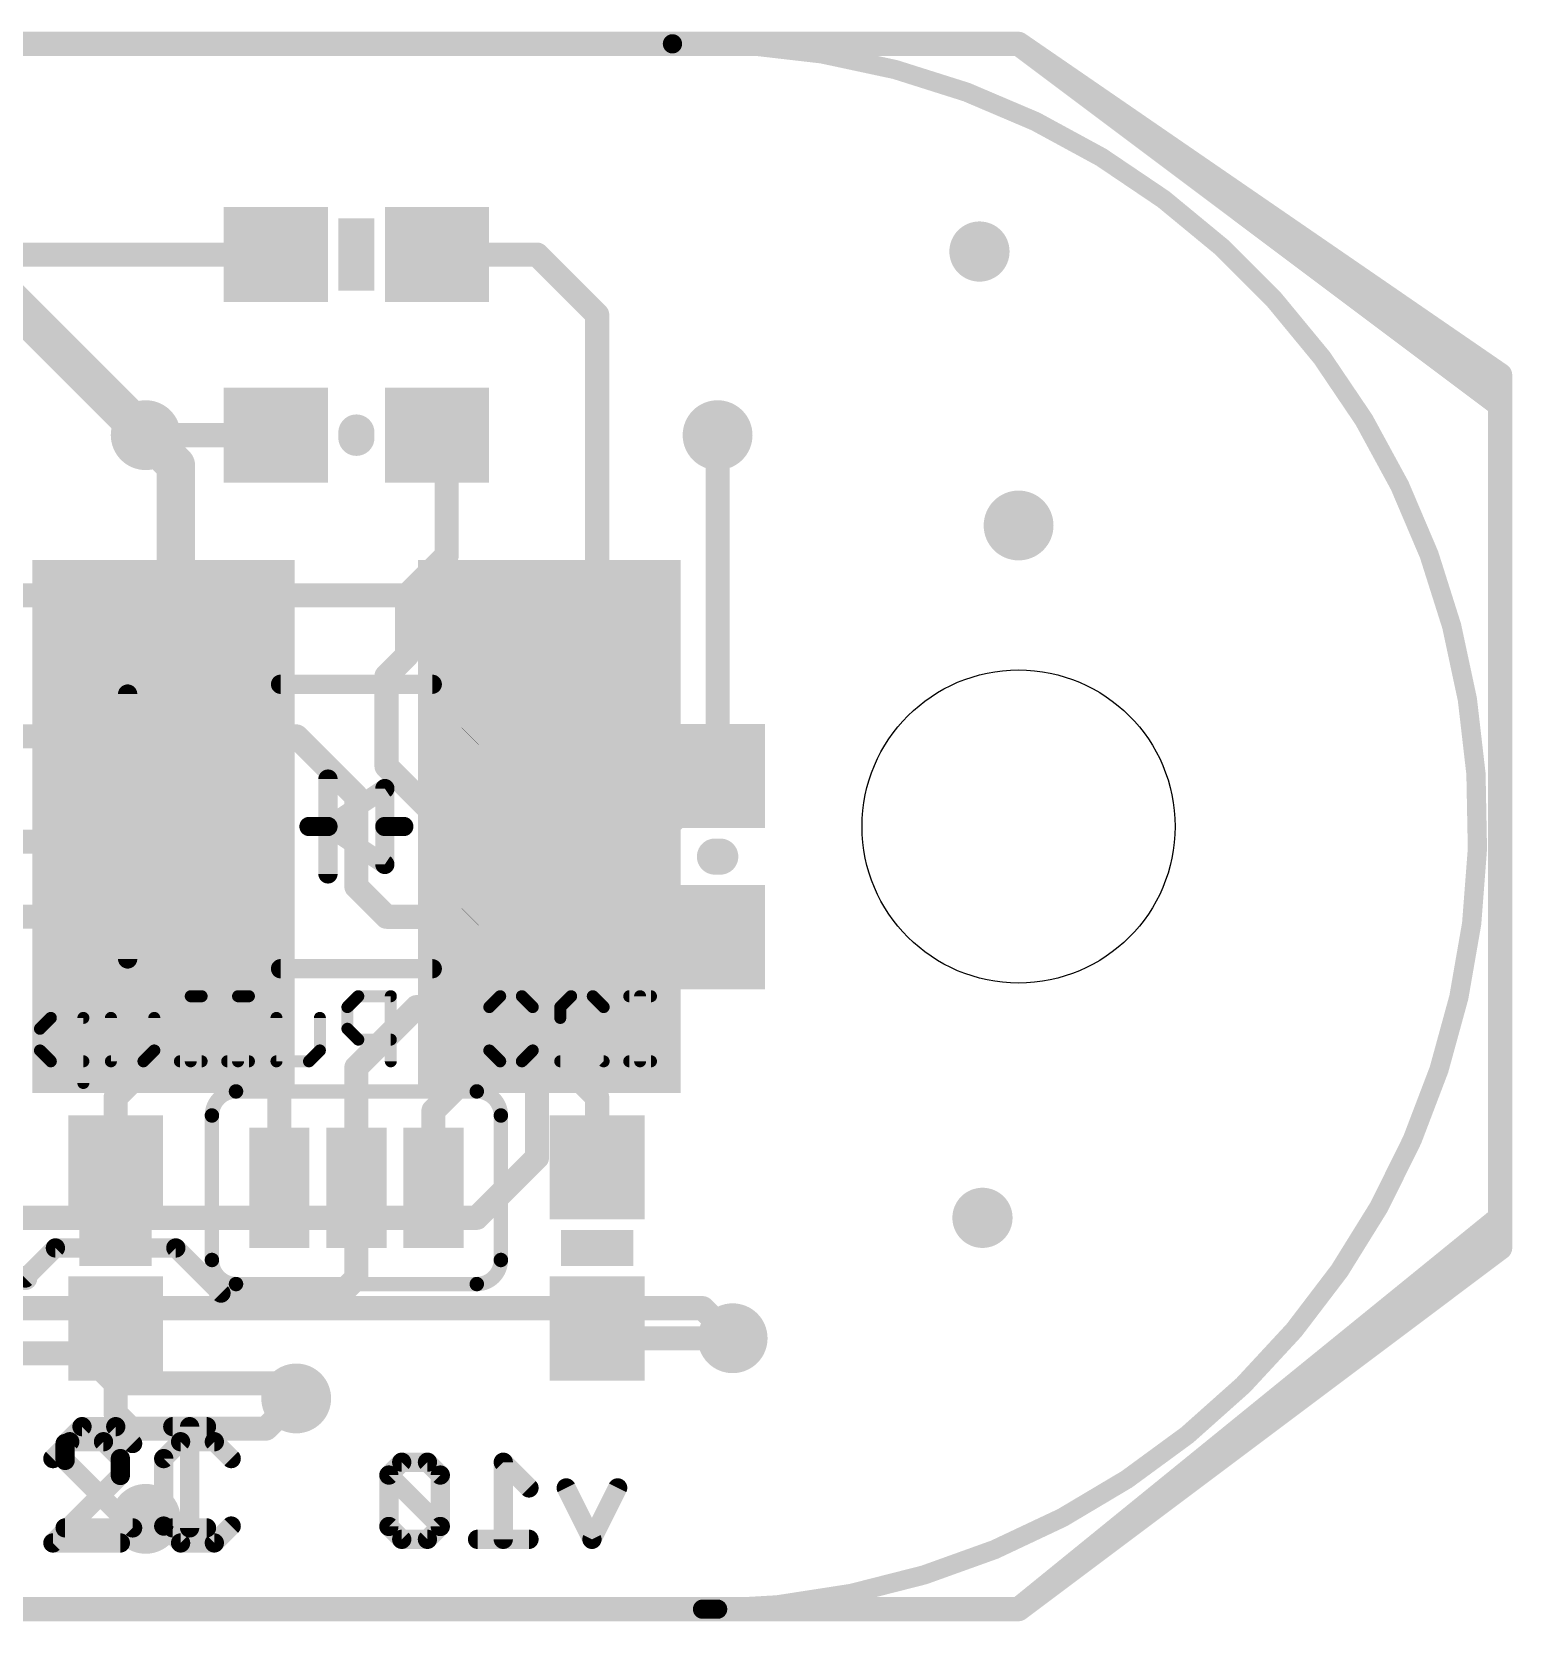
# Model space of a CAD drawing. Extents: x -0.5 to 61.7, y -0.1 to 16.6.
# Drawn here: x 46.11 to 61.72, y -0.13 to 16.64 of the extents above; entities that cross this region are included whole.
import ezdxf

# ---------------------------------------------------------------- set-up
doc = ezdxf.new("R2010")
doc.units = 0
for name, color, linetype in [('1', 12, 'CONTINUOUS'), ('16', 132, 'CONTINUOUS'), ('18', 110, 'CONTINUOUS'), ('20', 53, 'CONTINUOUS'), ('21', 41, 'CONTINUOUS'), ('22', 40, 'CONTINUOUS')]:
    doc.layers.add(name, color=color, linetype=linetype)

# ---------------------------------------------------------------- blocks, each defined once
blk = doc.blocks.new('RECT')
blk.add_solid([(-0.5, -0.5), (0.5, -0.5), (-0.5, 0.5), (0.5, 0.5)])
blk = doc.blocks.new('PIE')
at = {"const_width": 0.5}
blk.add_lwpolyline([(0, -0.25, 1), (0, 0.25, 1), (0, -0.25)], format="xyb", dxfattribs=at)
blk = doc.blocks.new('ROUNDV')
at = {"const_width": 0.5}
blk.add_lwpolyline([(0, -0.25, 1), (0, 0.25, 1), (0, -0.25)], format="xyb", dxfattribs=at)

msp = doc.modelspace()

# ---------------------------------------------------------------- linework, layer by layer
at = {"layer": '1'}
for points, const_width in [([(56.515, 16.51), (4.445, 16.51)], 0.254), ([(61.595, 12.7), (56.515, 16.51)], 0.254), ([(45.4025, 14.2875), (47.3075, 12.3825)], 0.4064), ([(61.595, 3.81), (61.595, 12.7)], 0.254), ([(47.625, 12.065), (47.3075, 12.3825)], 0.4064), ([(47.625, 8.255), (47.625, 12.065)], 0.4064), ([(47.625, 8.255), (47.495, 8.255)], 0.254), ([(51.435, 8.255), (51.435, 4.7625)], 0.254), ([(51.435, 8.255), (51.565, 8.255)], 0.254), ([(51.435, 4.7625), (50.8, 4.1275)], 0.254), ([(50.8, 4.1275), (45.4025, 4.1275)], 0.254), ([(56.515, 0), (61.595, 3.81)], 0.254), ([(36.5125, 3.175), (53.1813, 3.175)], 0.254), ([(53.1813, 3.175), (53.4988, 2.8575)], 0.254), ([(46.6725, 2.6987), (38.8938, 2.6987)], 0.254), ([(46.99, 2.3813), (46.6725, 2.6987)], 0.254), ([(46.99, 2.3813), (48.7363, 2.3813)], 0.254), ([(48.7363, 2.3813), (48.895, 2.2225)], 0.254), ([(4.445, 0), (56.515, 0)], 0.254)]:
    msp.add_lwpolyline(points, dxfattribs=dict(at, const_width=const_width))
for points, const_width in [([(56.5531, 16.5608, 1), (56.4769, 16.4592)], 0.127), ([(56.515, 16.4465, 1), (56.515, 16.5735)], 0.127), ([(61.6585, 12.7, 1), (61.5315, 12.7)], 0.127), ([(61.5569, 12.6492, 1), (61.6331, 12.7508)], 0.127), ([(47.3793, 12.4543, 1), (47.2357, 12.3107)], 0.2032), ([(47.2357, 12.3107, 1), (47.3793, 12.4543)], 0.2032), ([(47.7266, 12.065, 1), (47.5234, 12.065)], 0.2032), ([(47.5532, 11.9932, 1), (47.6968, 12.1368)], 0.2032), ([(47.495, 8.3185, 1), (47.495, 8.1915)], 0.127), ([(47.625, 8.1915, 1), (47.625, 8.3185)], 0.127), ([(51.4985, 8.255, 1), (51.3715, 8.255)], 0.127), ([(51.435, 8.3185, 1), (51.435, 8.1915)], 0.127), ([(51.565, 8.1915, 1), (51.565, 8.3185)], 0.127), ([(47.5234, 8.255, 1), (47.7266, 8.255)], 0.2032), ([(51.4799, 4.7176, 1), (51.3901, 4.8074)], 0.127), ([(51.3715, 4.7625, 1), (51.4985, 4.7625)], 0.127), ([(50.7551, 4.1724, 1), (50.8449, 4.0826)], 0.127), ([(50.8, 4.064, 1), (50.8, 4.191)], 0.127), ([(61.5315, 3.81, 1), (61.6585, 3.81)], 0.127), ([(61.6331, 3.7592, 1), (61.5569, 3.8608)], 0.127), ([(53.2262, 3.2199, 1), (53.1363, 3.1301)], 0.127), ([(53.1813, 3.1115, 1), (53.1813, 3.2385)], 0.127), ([(53.4538, 2.8126, 1), (53.5437, 2.9024)], 0.127), ([(46.7174, 2.7437, 1), (46.6276, 2.6538)], 0.127), ([(46.6725, 2.6353, 1), (46.6725, 2.7622)], 0.127), ([(46.99, 2.4447, 1), (46.99, 2.3178)], 0.127), ([(46.9451, 2.3363, 1), (47.0349, 2.4262)], 0.127), ([(48.7812, 2.4262, 1), (48.6913, 2.3363)], 0.127), ([(48.7363, 2.3178, 1), (48.7363, 2.4447)], 0.127), ([(48.8501, 2.1776, 1), (48.9399, 2.2674)], 0.127), ([(56.4769, 0.0508, 1), (56.5531, -0.0508)], 0.127), ([(56.515, -0.0635, 1), (56.515, 0.0635)], 0.127)]:
    msp.add_lwpolyline(points, format="xyb", dxfattribs=dict(at, const_width=const_width))
at = {"layer": '16'}
for points, const_width in [([(4.445, 16.51), (56.515, 16.51)], 0.254), ([(56.515, 16.51), (61.595, 13.0175)], 0.254), ([(48.68, 14.2875), (45.7835, 14.2875)], 0.254), ([(50.38, 14.2875), (51.435, 14.2875)], 0.254), ([(52.07, 13.6525), (51.435, 14.2875)], 0.254), ([(52.07, 9.525), (52.07, 13.6525)], 0.254), ([(61.595, 13.0175), (61.595, 4.1275)], 0.254), ([(47.3075, 12.3825), (48.68, 12.3825)], 0.254), ([(50.4825, 12.28), (50.38, 12.3825)], 0.254), ([(50.4825, 12.28), (50.4825, 11.1125)], 0.254), ([(53.34, 8.7875), (53.34, 12.3825)], 0.254), ([(50.0625, 10.6925), (50.4825, 11.1125)], 0.254), ([(45.4025, 10.6925), (50.0625, 10.6925)], 0.254), ([(50.0625, 10.6925), (50.0625, 10.0575)], 0.254), ([(50.0625, 10.0575), (49.8475, 9.8425)], 0.254), ([(49.8475, 9.8425), (49.8475, 8.89)], 0.254), ([(51.7525, 9.2075), (52.07, 9.525)], 0.254), ([(48.33, 9.205), (45.615, 9.205)], 0.254), ([(48.33, 9.205), (48.8975, 9.205)], 0.254), ([(48.8975, 9.205), (49.53, 8.5725)], 0.254), ([(50.7325, 9.2075), (50.73, 9.205)], 0.254), ([(51.7525, 9.2075), (50.7325, 9.2075)], 0.254), ([(50.4825, 8.255), (49.8475, 8.89)], 0.254), ([(52.8075, 8.255), (53.34, 8.7875)], 0.254), ([(49.53, 8.5725), (49.53, 7.62)], 0.254), ([(46.6725, 8.255), (46.5138, 8.0962)], 0.254), ([(48.33, 8.255), (46.6725, 8.255)], 0.254), ([(50.73, 8.255), (50.4825, 8.255)], 0.254), ([(50.73, 8.255), (52.07, 8.255)], 0.254), ([(52.07, 8.255), (52.8075, 8.255)], 0.254), ([(52.07, 6.6675), (52.07, 8.255)], 0.254), ([(46.5138, 8.0962), (43.2363, 8.0962)], 0.254), ([(49.53, 7.62), (49.8475, 7.3025)], 0.254), ([(48.33, 7.305), (45.5075, 7.305)], 0.254), ([(49.8475, 7.3025), (50.7275, 7.3025)], 0.254), ([(50.7275, 7.3025), (50.73, 7.305)], 0.254), ([(51.7525, 6.35), (52.07, 6.6675)], 0.254), ([(49.53, 5.715), (50.165, 6.35)], 0.254), ([(50.165, 6.35), (51.7525, 6.35)], 0.254), ([(47.3075, 5.715), (46.99, 5.3975)], 0.254), ([(48.5775, 5.715), (47.3075, 5.715)], 0.254), ([(48.7172, 5.5753), (48.5775, 5.715)], 0.254), ([(48.7172, 4.445), (48.7172, 5.5753)], 0.254), ([(49.53, 4.445), (49.53, 5.715)], 0.254), ([(50.3428, 5.2578), (50.8, 5.715)], 0.254), ([(50.8, 5.715), (51.7525, 5.715)], 0.254), ([(51.7525, 5.715), (52.07, 5.3975)], 0.254), ([(46.99, 5.3975), (46.99, 4.66)], 0.254), ([(50.3428, 4.445), (50.3428, 5.2578)], 0.254), ([(52.07, 5.3975), (52.07, 4.66)], 0.254), ([(49.53, 3.4925), (49.53, 4.445)], 0.254), ([(61.595, 4.1275), (56.515, 0)], 0.254), ([(46.0375, 3.4925), (46.355, 3.81)], 0.2032), ([(46.355, 3.81), (47.625, 3.81)], 0.2032), ([(47.625, 3.81), (48.1013, 3.3338)], 0.2032), ([(42.0688, 3.4925), (46.0375, 3.4925)], 0.254), ([(49.3713, 3.3338), (49.53, 3.4925)], 0.254), ([(48.1013, 3.3338), (49.3713, 3.3338)], 0.254), ([(46.99, 2.96), (46.99, 2.0638)], 0.254), ([(52.1725, 2.8575), (52.07, 2.96)], 0.254), ([(53.4988, 2.8575), (52.1725, 2.8575)], 0.254), ([(48.5775, 1.905), (48.895, 2.2225)], 0.254), ([(46.99, 2.0638), (47.1487, 1.905)], 0.254), ([(47.1487, 1.905), (48.5775, 1.905)], 0.254), ([(50.0081, 1.5501), (49.8725, 1.4145)], 0.2032), ([(49.8725, 1.4145), (49.8725, 0.8722)], 0.2032), ([(50.4149, 0.8722), (49.8725, 1.4145)], 0.2032), ([(50.2793, 1.5501), (50.0081, 1.5501)], 0.2032), ([(50.4149, 1.4145), (50.2793, 1.5501)], 0.2032), ([(50.4149, 0.8722), (50.4149, 1.4145)], 0.2032), ([(51.3504, 1.2789), (51.0792, 1.5501)], 0.2032), ([(51.0792, 1.5501), (51.0792, 0.7366)], 0.2032), ([(52.0147, 0.7366), (51.7436, 1.2789)], 0.2032), ([(52.2859, 1.2789), (52.0147, 0.7366)], 0.2032), ([(49.8725, 0.8722), (50.0081, 0.7366)], 0.2032), ([(50.0081, 0.7366), (50.2793, 0.7366)], 0.2032), ([(50.2793, 0.7366), (50.4149, 0.8722)], 0.2032), ([(51.3504, 0.7366), (50.8081, 0.7366)], 0.2032), ([(56.515, 0), (4.445, 0)], 0.254)]:
    msp.add_lwpolyline(points, dxfattribs=dict(at, const_width=const_width))
for points, const_width in [([(56.551, 16.5623, 1), (56.479, 16.4577)], 0.127), ([(56.515, 16.4465, 1), (56.515, 16.5735)], 0.127), ([(48.68, 14.224, 1), (48.68, 14.351)], 0.127), ([(50.38, 14.351, 1), (50.38, 14.224)], 0.127), ([(51.4799, 14.3324, 1), (51.3901, 14.2426)], 0.127), ([(51.435, 14.224, 1), (51.435, 14.351)], 0.127), ([(52.1335, 13.6525, 1), (52.0065, 13.6525)], 0.127), ([(52.0251, 13.6076, 1), (52.1149, 13.6974)], 0.127), ([(61.6585, 13.0175, 1), (61.5315, 13.0175)], 0.127), ([(61.559, 12.9652, 1), (61.631, 13.0698)], 0.127), ([(47.3075, 12.446, 1), (47.3075, 12.319)], 0.127), ([(48.68, 12.319, 1), (48.68, 12.446)], 0.127), ([(50.4249, 12.4274, 1), (50.3351, 12.3376)], 0.127), ([(50.546, 12.28, 1), (50.419, 12.28)], 0.127), ([(53.4035, 12.3825, 1), (53.2765, 12.3825)], 0.127), ([(50.4376, 12.2351, 1), (50.5274, 12.3249)], 0.127), ([(50.5274, 11.0676, 1), (50.4376, 11.1574)], 0.127), ([(50.419, 11.1125, 1), (50.546, 11.1125)], 0.127), ([(50.126, 10.6925, 1), (49.999, 10.6925)], 0.127), ([(50.0176, 10.7374, 1), (50.1074, 10.6476)], 0.127), ([(50.0625, 10.629, 1), (50.0625, 10.756)], 0.127), ([(49.999, 10.0575, 1), (50.126, 10.0575)], 0.127), ([(50.1074, 10.0126, 1), (50.0176, 10.1024)], 0.127), ([(49.911, 9.8425, 1), (49.784, 9.8425)], 0.127), ([(49.8026, 9.8874, 1), (49.8924, 9.7976)], 0.127), ([(52.0065, 9.525, 1), (52.1335, 9.525)], 0.127), ([(52.1149, 9.4801, 1), (52.0251, 9.5699)], 0.127), ([(48.33, 9.2685, 1), (48.33, 9.1415)], 0.127), ([(48.33, 9.1415, 1), (48.33, 9.2685)], 0.127), ([(48.9424, 9.2499, 1), (48.8526, 9.1601)], 0.127), ([(48.8975, 9.1415, 1), (48.8975, 9.2685)], 0.127), ([(50.6851, 9.2499, 1), (50.7749, 9.1601)], 0.127), ([(50.7325, 9.271, 1), (50.7325, 9.144)], 0.127), ([(50.7774, 9.1626, 1), (50.6876, 9.2524)], 0.127), ([(51.7076, 9.2524, 1), (51.7974, 9.1626)], 0.127), ([(51.7525, 9.144, 1), (51.7525, 9.271)], 0.127), ([(49.8924, 8.9349, 1), (49.8026, 8.8451)], 0.127), ([(49.784, 8.89, 1), (49.911, 8.89)], 0.127), ([(53.3849, 8.7426, 1), (53.2951, 8.8324)], 0.127), ([(53.2765, 8.7875, 1), (53.4035, 8.7875)], 0.127), ([(49.5935, 8.5725, 1), (49.4665, 8.5725)], 0.127), ([(49.4851, 8.5276, 1), (49.5749, 8.6174)], 0.127), ([(46.6725, 8.3185, 1), (46.6725, 8.1915)], 0.127), ([(48.33, 8.1915, 1), (48.33, 8.3185)], 0.127), ([(50.4825, 8.3185, 1), (50.4825, 8.1915)], 0.127), ([(50.73, 8.3185, 1), (50.73, 8.1915)], 0.127), ([(50.73, 8.1915, 1), (50.73, 8.3185)], 0.127), ([(52.07, 8.3185, 1), (52.07, 8.1915)], 0.127), ([(52.07, 8.1915, 1), (52.07, 8.3185)], 0.127), ([(52.8075, 8.1915, 1), (52.8075, 8.3185)], 0.127), ([(46.5138, 8.0328, 1), (46.5138, 8.1597)], 0.127), ([(46.7174, 8.2101, 1), (46.6276, 8.2999)], 0.127), ([(50.4376, 8.2101, 1), (50.5274, 8.2999)], 0.127), ([(52.1335, 8.255, 1), (52.0065, 8.255)], 0.127), ([(52.7626, 8.2999, 1), (52.8524, 8.2101)], 0.127), ([(46.4688, 8.1412, 1), (46.5587, 8.0513)], 0.127), ([(49.5749, 7.6649, 1), (49.4851, 7.5751)], 0.127), ([(49.4665, 7.62, 1), (49.5935, 7.62)], 0.127), ([(48.33, 7.2415, 1), (48.33, 7.3685)], 0.127), ([(49.8475, 7.366, 1), (49.8475, 7.239)], 0.127), ([(49.8026, 7.2576, 1), (49.8924, 7.3474)], 0.127), ([(50.6826, 7.3474, 1), (50.7724, 7.2576)], 0.127), ([(50.7749, 7.2601, 1), (50.6851, 7.3499)], 0.127), ([(50.7275, 7.239, 1), (50.7275, 7.366)], 0.127), ([(52.0065, 6.6675, 1), (52.1335, 6.6675)], 0.127), ([(52.1149, 6.6226, 1), (52.0251, 6.7124)], 0.127), ([(50.165, 6.4135, 1), (50.165, 6.2865)], 0.127), ([(50.2099, 6.3051, 1), (50.1201, 6.3949)], 0.127), ([(51.7076, 6.3949, 1), (51.7974, 6.3051)], 0.127), ([(51.7525, 6.2865, 1), (51.7525, 6.4135)], 0.127), ([(47.3075, 5.7785, 1), (47.3075, 5.6515)], 0.127), ([(47.3524, 5.6701, 1), (47.2626, 5.7599)], 0.127), ([(48.6224, 5.7599, 1), (48.5326, 5.6701)], 0.127), ([(48.5775, 5.6515, 1), (48.5775, 5.7785)], 0.127), ([(48.7807, 5.5753, 1), (48.6537, 5.5753)], 0.127), ([(49.5935, 5.715, 1), (49.4665, 5.715)], 0.127), ([(49.4851, 5.7599, 1), (49.5749, 5.6701)], 0.127), ([(50.8, 5.7785, 1), (50.8, 5.6515)], 0.127), ([(50.8449, 5.6701, 1), (50.7551, 5.7599)], 0.127), ([(51.7974, 5.7599, 1), (51.7076, 5.6701)], 0.127), ([(51.7525, 5.6515, 1), (51.7525, 5.7785)], 0.127), ([(48.6723, 5.5304, 1), (48.7621, 5.6202)], 0.127), ([(47.0535, 5.3975, 1), (46.9265, 5.3975)], 0.127), ([(46.9451, 5.4424, 1), (47.0349, 5.3526)], 0.127), ([(50.4063, 5.2578, 1), (50.2793, 5.2578)], 0.127), ([(50.2979, 5.3027, 1), (50.3877, 5.2129)], 0.127), ([(52.1335, 5.3975, 1), (52.0065, 5.3975)], 0.127), ([(52.0251, 5.3526, 1), (52.1149, 5.4424)], 0.127), ([(46.9265, 4.66, 1), (47.0535, 4.66)], 0.127), ([(52.0065, 4.66, 1), (52.1335, 4.66)], 0.127), ([(49.5935, 4.445, 1), (49.4665, 4.445)], 0.127), ([(48.6537, 4.445, 1), (48.7807, 4.445)], 0.127), ([(49.4665, 4.445, 1), (49.5935, 4.445)], 0.127), ([(50.2793, 4.445, 1), (50.4063, 4.445)], 0.127), ([(61.5315, 4.1275, 1), (61.6585, 4.1275)], 0.127), ([(61.635, 4.0782, 1), (61.555, 4.1768)], 0.127), ([(46.355, 3.8608, 1), (46.355, 3.7592)], 0.1016), ([(46.3909, 3.7741, 1), (46.3191, 3.8459)], 0.1016), ([(47.6609, 3.8459, 1), (47.5891, 3.7741)], 0.1016), ([(47.625, 3.7592, 1), (47.625, 3.8608)], 0.1016), ([(46.0016, 3.5284, 1), (46.0734, 3.4566)], 0.1016), ([(46.0375, 3.429, 1), (46.0375, 3.556)], 0.127), ([(49.4665, 3.4925, 1), (49.5935, 3.4925)], 0.127), ([(49.5749, 3.4476, 1), (49.4851, 3.5374)], 0.127), ([(48.1013, 3.3973, 1), (48.1013, 3.2703)], 0.127), ([(48.0653, 3.2978, 1), (48.1372, 3.3697)], 0.1016), ([(49.3263, 3.3787, 1), (49.4162, 3.2888)], 0.127), ([(49.3713, 3.2703, 1), (49.3713, 3.3973)], 0.127), ([(47.0535, 2.96, 1), (46.9265, 2.96)], 0.127), ([(52.1149, 3.0049, 1), (52.0251, 2.9151)], 0.127), ([(52.1725, 2.921, 1), (52.1725, 2.794)], 0.127), ([(52.1276, 2.8126, 1), (52.2174, 2.9024)], 0.127), ([(53.4988, 2.794, 1), (53.4988, 2.921)], 0.127), ([(48.9399, 2.1776, 1), (48.8501, 2.2674)], 0.127), ([(47.0349, 2.1087, 1), (46.9451, 2.0188)], 0.127), ([(46.9265, 2.0638, 1), (47.0535, 2.0638)], 0.127), ([(47.1487, 1.9685, 1), (47.1487, 1.8415)], 0.127), ([(47.1038, 1.8601, 1), (47.1937, 1.9499)], 0.127), ([(48.5326, 1.9499, 1), (48.6224, 1.8601)], 0.127), ([(48.5775, 1.8415, 1), (48.5775, 1.9685)], 0.127), ([(49.9233, 1.4145, 1), (49.8217, 1.4145)], 0.1016), ([(49.9085, 1.4504, 1), (49.8366, 1.3786)], 0.1016), ([(50.0081, 1.6009, 1), (50.0081, 1.4993)], 0.1016), ([(50.044, 1.5142, 1), (49.9722, 1.586)], 0.1016), ([(50.3152, 1.586, 1), (50.2434, 1.5142)], 0.1016), ([(50.2793, 1.4993, 1), (50.2793, 1.6009)], 0.1016), ([(50.4657, 1.4145, 1), (50.3641, 1.4145)], 0.1016), ([(51.1151, 1.586, 1), (51.0433, 1.5142)], 0.1016), ([(51.13, 1.5501, 1), (51.0284, 1.5501)], 0.1016), ([(49.8366, 1.4504, 1), (49.9085, 1.3786)], 0.1016), ([(50.3789, 1.3786, 1), (50.4508, 1.4504)], 0.1016), ([(51.3145, 1.243, 1), (51.3863, 1.3148)], 0.1016), ([(51.789, 1.3016, 1), (51.6981, 1.2562)], 0.1016), ([(52.3313, 1.2562, 1), (52.2405, 1.3016)], 0.1016), ([(49.9085, 0.9081, 1), (49.8366, 0.8363)], 0.1016), ([(49.8217, 0.8722, 1), (49.9233, 0.8722)], 0.1016), ([(50.3641, 0.8722, 1), (50.4657, 0.8722)], 0.1016), ([(50.4508, 0.8363, 1), (50.3789, 0.9081)], 0.1016), ([(50.3789, 0.8363, 1), (50.4508, 0.9081)], 0.1016), ([(50.0081, 0.7874, 1), (50.0081, 0.6858)], 0.1016), ([(49.9722, 0.7007, 1), (50.044, 0.7725)], 0.1016), ([(50.2434, 0.7725, 1), (50.3152, 0.7007)], 0.1016), ([(50.2793, 0.6858, 1), (50.2793, 0.7874)], 0.1016), ([(50.8081, 0.7874, 1), (50.8081, 0.6858)], 0.1016), ([(51.0284, 0.7366, 1), (51.13, 0.7366)], 0.1016), ([(51.3504, 0.6858, 1), (51.3504, 0.7874)], 0.1016), ([(51.9693, 0.7593, 1), (52.0602, 0.7139)], 0.1016), ([(51.9693, 0.7139, 1), (52.0602, 0.7593)], 0.1016), ([(56.475, 0.0493, 1), (56.555, -0.0493)], 0.127), ([(56.515, -0.0635, 1), (56.515, 0.0635)], 0.127)]:
    msp.add_lwpolyline(points, format="xyb", dxfattribs=dict(at, const_width=const_width))
at = {"layer": '20', "const_width": 0.2032}
for points in [[(52.8638, 16.51), (7.7788, 16.51)], [(8.0962, 0), (53.1813, 0)], [(53.1813, 0), (53.34, 0)]]:
    msp.add_lwpolyline(points, dxfattribs=at)
at = {"layer": '20'}
for points, const_width in [([(52.8623, 16.5608, 1), (52.8652, 16.4592)], 0.1016), ([(53.1813, 0, 1.0096), (52.8638, 16.51)], 0.2032), ([(52.8638, 16.4592, 1), (52.8638, 16.5608)], 0.1016), ([(53.1808, 0.0508, 1), (53.1817, -0.0508)], 0.1016), ([(53.1813, 0.0508, 1), (53.1813, -0.0508)], 0.1016), ([(53.1813, -0.0508, 1), (53.1813, 0.0508)], 0.1016), ([(53.34, -0.0508, 1), (53.34, 0.0508)], 0.1016)]:
    msp.add_lwpolyline(points, format="xyb", dxfattribs=dict(at, const_width=const_width))
msp.add_circle((56.515, 8.255), 1.651, dxfattribs=at)
at = {"layer": '21', "const_width": 0.2032}
for points in [[(47.117, 9.652), (47.117, 6.858)], [(49.23, 8.255), (49.23, 8.755)], [(49.23, 8.255), (49.83, 8.655)], [(49.83, 8.255), (49.83, 8.655)], [(49.23, 8.255), (49.03, 8.255)], [(49.23, 7.755), (49.23, 8.255)], [(49.23, 8.255), (49.83, 7.855)], [(49.83, 7.855), (49.83, 8.255)], [(50.03, 8.255), (49.83, 8.255)], [(46.5061, 1.7662), (46.3281, 1.5883)], [(46.862, 1.7662), (46.5061, 1.7662)], [(47.04, 1.5883), (46.862, 1.7662)], [(47.6755, 1.7662), (47.4975, 1.5883)], [(48.0314, 1.7662), (47.6755, 1.7662)], [(48.2094, 1.5883), (48.0314, 1.7662)], [(47.04, 1.4103), (47.04, 1.5883)], [(47.4975, 1.5883), (47.4975, 0.8765)], [(46.3281, 0.6985), (47.04, 1.4103)], [(47.4975, 0.8765), (47.6755, 0.6985)], [(48.0314, 0.6985), (48.2094, 0.8765)], [(47.04, 0.6985), (46.3281, 0.6985)], [(47.6755, 0.6985), (48.0314, 0.6985)]]:
    msp.add_lwpolyline(points, dxfattribs=at)
at = {"layer": '21', "const_width": 0.1016}
for points in [[(47.1678, 9.652, 1), (47.0662, 9.652)], [(49.2808, 8.755, 1), (49.1792, 8.755)], [(49.8808, 8.655, 1), (49.7792, 8.655)], [(49.8582, 8.6127, 1), (49.8018, 8.6973)], [(49.03, 8.3058, 1), (49.03, 8.2042)], [(49.2808, 8.255, 1), (49.1792, 8.255)], [(49.2582, 8.2973, 1), (49.2018, 8.2127)], [(49.2018, 8.2973, 1), (49.2582, 8.2127)], [(49.1792, 8.255, 1), (49.2808, 8.255)], [(49.23, 8.2042, 1), (49.23, 8.3058)], [(49.8808, 8.255, 1), (49.7792, 8.255)], [(49.83, 8.3058, 1), (49.83, 8.2042)], [(49.7792, 8.255, 1), (49.8808, 8.255)], [(50.03, 8.2042, 1), (50.03, 8.3058)], [(49.7792, 7.855, 1), (49.8808, 7.855)], [(49.8018, 7.8127, 1), (49.8582, 7.8973)], [(49.1792, 7.755, 1), (49.2808, 7.755)], [(47.0662, 6.858, 1), (47.1678, 6.858)], [(46.5061, 1.817, 1), (46.5061, 1.7154)], [(46.542, 1.7303, 1), (46.4702, 1.8021)], [(46.8979, 1.8021, 1), (46.8261, 1.7303)], [(46.862, 1.7154, 1), (46.862, 1.817)], [(47.6755, 1.817, 1), (47.6755, 1.7154)], [(47.7114, 1.7303, 1), (47.6396, 1.8021)], [(48.0673, 1.8021, 1), (47.9955, 1.7303)], [(48.0314, 1.7154, 1), (48.0314, 1.817)], [(47.0908, 1.5883, 1), (46.9892, 1.5883)], [(47.5483, 1.5883, 1), (47.4467, 1.5883)], [(46.2922, 1.6242, 1), (46.3641, 1.5523)], [(47.004, 1.5523, 1), (47.0759, 1.6242)], [(47.0759, 1.3744, 1), (47.004, 1.4462)], [(47.4616, 1.6242, 1), (47.5335, 1.5523)], [(48.1734, 1.5523, 1), (48.2453, 1.6242)], [(46.9892, 1.4103, 1), (47.0908, 1.4103)], [(47.5335, 0.9124, 1), (47.4616, 0.8405)], [(47.4467, 0.8765, 1), (47.5483, 0.8765)], [(48.2453, 0.8405, 1), (48.1734, 0.9124)], [(46.3281, 0.7493, 1), (46.3281, 0.6477)], [(46.2922, 0.7344, 1), (46.3641, 0.6626)], [(47.04, 0.6477, 1), (47.04, 0.7493)], [(47.6755, 0.7493, 1), (47.6755, 0.6477)], [(47.6396, 0.6626, 1), (47.7114, 0.7344)], [(47.9955, 0.7344, 1), (48.0673, 0.6626)], [(48.0314, 0.6477, 1), (48.0314, 0.7493)]]:
    msp.add_lwpolyline(points, format="xyb", dxfattribs=at)
at = {"layer": '22'}
for points, const_width in [([(49.53, 12.3546), (49.53, 12.4104)], 0.381), ([(48.73, 9.755), (50.33, 9.755)], 0.2032), ([(53.3121, 7.9375), (53.3679, 7.9375)], 0.381), ([(48.73, 6.755), (50.33, 6.755)], 0.2032), ([(47.8971, 6.4649), (47.7827, 6.4649)], 0.127), ([(47.7827, 6.4649), (47.7827, 5.7785)], 0.127), ([(48.3961, 6.4649), (48.2817, 6.4649)], 0.127), ([(48.2817, 6.4649), (48.2817, 5.7785)], 0.127), ([(49.5497, 6.4649), (49.4353, 6.3505)], 0.127), ([(49.4353, 6.3505), (49.4353, 6.1217)], 0.127), ([(49.8929, 6.4649), (49.5497, 6.4649)], 0.127), ([(49.8929, 5.7785), (49.8929, 6.4649)], 0.127), ([(50.9321, 6.3505), (51.0465, 6.4649)], 0.127), ([(51.0465, 6.4649), (51.2753, 6.4649)], 0.127), ([(51.2753, 6.4649), (51.3897, 6.3505)], 0.127), ([(51.3897, 6.3505), (51.3897, 5.8929)], 0.127), ([(51.6805, 6.3505), (51.7949, 6.4649)], 0.127), ([(51.6805, 6.2361), (51.6805, 6.3505)], 0.127), ([(51.7949, 6.4649), (52.0237, 6.4649)], 0.127), ([(52.0237, 6.4649), (52.1381, 6.3505)], 0.127), ([(52.6371, 6.4649), (52.4083, 6.4649)], 0.127), ([(52.5227, 5.7785), (52.5227, 6.4649)], 0.127), ([(46.3066, 6.2361), (46.1922, 6.1217)], 0.127), ([(46.6498, 6.2361), (46.3066, 6.2361)], 0.127), ([(46.6498, 5.5497), (46.6498, 6.2361)], 0.127), ([(46.9406, 5.7785), (46.9406, 6.2361)], 0.127), ([(47.3982, 6.2361), (47.3982, 5.8929)], 0.127), ([(48.6869, 5.7785), (48.6869, 6.2361)], 0.127), ([(49.1445, 6.2361), (49.1445, 5.8929)], 0.127), ([(52.1381, 5.7785), (51.6805, 6.2361)], 0.127), ([(46.1922, 6.1217), (46.1922, 5.8929)], 0.127), ([(49.4353, 6.1217), (49.5497, 6.0073)], 0.127), ([(49.5497, 6.0073), (49.8929, 6.0073)], 0.127), ([(46.1922, 5.8929), (46.3066, 5.7785)], 0.127), ([(47.3982, 5.8929), (47.2838, 5.7785)], 0.127), ([(49.1445, 5.8929), (49.0301, 5.7785)], 0.127), ([(51.0465, 5.7785), (50.9321, 5.8929)], 0.127), ([(51.3897, 5.8929), (51.2753, 5.7785)], 0.127), ([(46.3066, 5.7785), (46.6498, 5.7785)], 0.127), ([(47.2838, 5.7785), (46.9406, 5.7785)], 0.127), ([(47.8971, 5.7785), (47.6683, 5.7785)], 0.127), ([(48.3961, 5.7785), (48.1673, 5.7785)], 0.127), ([(49.0301, 5.7785), (48.6869, 5.7785)], 0.127), ([(51.2753, 5.7785), (51.0465, 5.7785)], 0.127), ([(51.6805, 5.7785), (52.1381, 5.7785)], 0.127), ([(52.6371, 5.7785), (52.4083, 5.7785)], 0.127), ([(50.8, 5.461), (48.26, 5.461)], 0.1524), ([(48.006, 3.683), (48.006, 5.207)], 0.1524), ([(51.054, 3.683), (51.054, 5.207)], 0.1524), ([(48.26, 3.429), (50.8, 3.429)], 0.1524), ([(46.4574, 1.747), (46.6354, 1.925)], 0.2032), ([(46.6354, 1.925), (46.9913, 1.925)], 0.2032), ([(46.9913, 1.925), (47.1693, 1.747)], 0.2032), ([(47.9489, 1.925), (47.5929, 1.925)], 0.2032), ([(47.7709, 0.8573), (47.7709, 1.925)], 0.2032), ([(46.4574, 1.5691), (46.4574, 1.747)], 0.2032), ([(47.1693, 0.8573), (46.4574, 1.5691)], 0.2032), ([(46.4574, 0.8573), (47.1693, 0.8573)], 0.2032), ([(47.9489, 0.8573), (47.5929, 0.8573)], 0.2032)]:
    msp.add_lwpolyline(points, dxfattribs=dict(at, const_width=const_width))
for points, const_width in [([(49.6253, 12.4104, 1), (49.4348, 12.4104)], 0.1905), ([(49.4348, 12.3546, 1), (49.6253, 12.3546)], 0.1905), ([(50.73, 9.8136, 1), (50.73, 10.0964, 1), (50.73, 9.8136)], 0.2032), ([(48.73, 9.8058, 1), (48.73, 9.7042)], 0.1016), ([(50.33, 9.7042, 1), (50.33, 9.8058)], 0.1016), ([(53.3121, 8.0328, 1), (53.3121, 7.8422)], 0.1905), ([(53.3679, 7.8422, 1), (53.3679, 8.0328)], 0.1905), ([(48.73, 6.8058, 1), (48.73, 6.7042)], 0.1016), ([(50.33, 6.7042, 1), (50.33, 6.8058)], 0.1016), ([(47.7827, 6.4966, 1), (47.7827, 6.4331)], 0.0635), ([(47.8145, 6.4649, 1), (47.751, 6.4649)], 0.0635), ([(47.8971, 6.4331, 1), (47.8971, 6.4966)], 0.0635), ([(48.3134, 6.4649, 1), (48.2499, 6.4649)], 0.0635), ([(48.2817, 6.4966, 1), (48.2817, 6.4331)], 0.0635), ([(48.3961, 6.4331, 1), (48.3961, 6.4966)], 0.0635), ([(49.467, 6.3505, 1), (49.4035, 6.3505)], 0.0635), ([(49.4128, 6.3729, 1), (49.4577, 6.328)], 0.0635), ([(49.5497, 6.4966, 1), (49.5497, 6.4331)], 0.0635), ([(49.5721, 6.4424, 1), (49.5272, 6.4873)], 0.0635), ([(49.9246, 6.4649, 1), (49.8611, 6.4649)], 0.0635), ([(49.8929, 6.4331, 1), (49.8929, 6.4966)], 0.0635), ([(50.9097, 6.3729, 1), (50.9546, 6.328)], 0.0635), ([(51.0465, 6.4966, 1), (51.0465, 6.4331)], 0.0635), ([(51.069, 6.4424, 1), (51.0241, 6.4873)], 0.0635), ([(51.2978, 6.4873, 1), (51.2529, 6.4424)], 0.0635), ([(51.2753, 6.4331, 1), (51.2753, 6.4966)], 0.0635), ([(51.4215, 6.3505, 1), (51.358, 6.3505)], 0.0635), ([(51.3673, 6.328, 1), (51.4122, 6.3729)], 0.0635), ([(51.7123, 6.3505, 1), (51.6488, 6.3505)], 0.0635), ([(51.6581, 6.3729, 1), (51.703, 6.328)], 0.0635), ([(51.7949, 6.4966, 1), (51.7949, 6.4331)], 0.0635), ([(51.8174, 6.4424, 1), (51.7725, 6.4873)], 0.0635), ([(52.0462, 6.4873, 1), (52.0013, 6.4424)], 0.0635), ([(52.0237, 6.4331, 1), (52.0237, 6.4966)], 0.0635), ([(52.1157, 6.328, 1), (52.1606, 6.3729)], 0.0635), ([(52.4083, 6.4966, 1), (52.4083, 6.4331)], 0.0635), ([(52.5544, 6.4649, 1), (52.4909, 6.4649)], 0.0635), ([(52.6371, 6.4331, 1), (52.6371, 6.4966)], 0.0635), ([(46.3066, 6.2678, 1), (46.3066, 6.2043)], 0.0635), ([(46.329, 6.2136, 1), (46.2841, 6.2585)], 0.0635), ([(46.6815, 6.2361, 1), (46.618, 6.2361)], 0.0635), ([(46.6498, 6.2043, 1), (46.6498, 6.2678)], 0.0635), ([(46.9723, 6.2361, 1), (46.9088, 6.2361)], 0.0635), ([(47.4299, 6.2361, 1), (47.3664, 6.2361)], 0.0635), ([(48.7186, 6.2361, 1), (48.6551, 6.2361)], 0.0635), ([(49.1762, 6.2361, 1), (49.1127, 6.2361)], 0.0635), ([(51.6488, 6.2361, 1), (51.7123, 6.2361)], 0.0635), ([(51.703, 6.2585, 1), (51.6581, 6.2136)], 0.0635), ([(46.2239, 6.1217, 1), (46.1604, 6.1217)], 0.0635), ([(46.1697, 6.1441, 1), (46.2146, 6.0992)], 0.0635), ([(49.4035, 6.1217, 1), (49.467, 6.1217)], 0.0635), ([(49.4577, 6.1441, 1), (49.4128, 6.0992)], 0.0635), ([(49.5497, 6.039, 1), (49.5497, 5.9755)], 0.0635), ([(49.5272, 5.9848, 1), (49.5721, 6.0297)], 0.0635), ([(49.8929, 5.9755, 1), (49.8929, 6.039)], 0.0635), ([(46.1604, 5.8929, 1), (46.2239, 5.8929)], 0.0635), ([(46.2146, 5.9153, 1), (46.1697, 5.8704)], 0.0635), ([(47.3664, 5.8929, 1), (47.4299, 5.8929)], 0.0635), ([(47.4206, 5.8704, 1), (47.3757, 5.9153)], 0.0635), ([(49.1127, 5.8929, 1), (49.1762, 5.8929)], 0.0635), ([(49.1669, 5.8704, 1), (49.122, 5.9153)], 0.0635), ([(50.9546, 5.9153, 1), (50.9097, 5.8704)], 0.0635), ([(51.358, 5.8929, 1), (51.4215, 5.8929)], 0.0635), ([(51.4122, 5.8704, 1), (51.3673, 5.9153)], 0.0635), ([(46.3066, 5.8102, 1), (46.3066, 5.7468)], 0.0635), ([(46.2841, 5.756, 1), (46.329, 5.801)], 0.0635), ([(46.6498, 5.7468, 1), (46.6498, 5.8102)], 0.0635), ([(46.9088, 5.7785, 1), (46.9723, 5.7785)], 0.0635), ([(46.9406, 5.8102, 1), (46.9406, 5.7468)], 0.0635), ([(47.2613, 5.801, 1), (47.3062, 5.756)], 0.0635), ([(47.2838, 5.7468, 1), (47.2838, 5.8102)], 0.0635), ([(47.6683, 5.8102, 1), (47.6683, 5.7468)], 0.0635), ([(47.751, 5.7785, 1), (47.8145, 5.7785)], 0.0635), ([(47.8971, 5.7468, 1), (47.8971, 5.8102)], 0.0635), ([(48.1673, 5.8102, 1), (48.1673, 5.7468)], 0.0635), ([(48.2499, 5.7785, 1), (48.3134, 5.7785)], 0.0635), ([(48.3961, 5.7468, 1), (48.3961, 5.8102)], 0.0635), ([(48.6551, 5.7785, 1), (48.7186, 5.7785)], 0.0635), ([(48.6869, 5.8102, 1), (48.6869, 5.7468)], 0.0635), ([(49.0076, 5.801, 1), (49.0525, 5.756)], 0.0635), ([(49.0301, 5.7468, 1), (49.0301, 5.8102)], 0.0635), ([(49.8611, 5.7785, 1), (49.9246, 5.7785)], 0.0635), ([(51.0465, 5.8102, 1), (51.0465, 5.7468)], 0.0635), ([(51.0241, 5.756, 1), (51.069, 5.801)], 0.0635), ([(51.2529, 5.801, 1), (51.2978, 5.756)], 0.0635), ([(51.2753, 5.7468, 1), (51.2753, 5.8102)], 0.0635), ([(51.6805, 5.8102, 1), (51.6805, 5.7468)], 0.0635), ([(52.1157, 5.756, 1), (52.1606, 5.801)], 0.0635), ([(52.1381, 5.7468, 1), (52.1381, 5.8102)], 0.0635), ([(52.4083, 5.8102, 1), (52.4083, 5.7468)], 0.0635), ([(52.4909, 5.7785, 1), (52.5544, 5.7785)], 0.0635), ([(52.6371, 5.7468, 1), (52.6371, 5.8102)], 0.0635), ([(46.618, 5.5497, 1), (46.6815, 5.5497)], 0.0635), ([(48.26, 5.461, 0.4142), (48.006, 5.207)], 0.1524), ([(48.26, 5.4991, 1), (48.26, 5.4229)], 0.0762), ([(48.26, 5.4229, 1), (48.26, 5.4991)], 0.0762), ([(51.054, 5.207, 0.4142), (50.8, 5.461)], 0.1524), ([(50.8, 5.4991, 1), (50.8, 5.4229)], 0.0762), ([(50.8, 5.4229, 1), (50.8, 5.4991)], 0.0762), ([(48.0441, 5.207, 1), (47.9679, 5.207)], 0.0762), ([(47.9679, 5.207, 1), (48.0441, 5.207)], 0.0762), ([(51.0921, 5.207, 1), (51.0159, 5.207)], 0.0762), ([(51.0159, 5.207, 1), (51.0921, 5.207)], 0.0762), ([(48.006, 3.683, 0.4142), (48.26, 3.429)], 0.1524), ([(48.0441, 3.683, 1), (47.9679, 3.683)], 0.0762), ([(47.9679, 3.683, 1), (48.0441, 3.683)], 0.0762), ([(50.8, 3.429, 0.4142), (51.054, 3.683)], 0.1524), ([(51.0921, 3.683, 1), (51.0159, 3.683)], 0.0762), ([(51.0159, 3.683, 1), (51.0921, 3.683)], 0.0762), ([(48.26, 3.4671, 1), (48.26, 3.3909)], 0.0762), ([(48.26, 3.3909, 1), (48.26, 3.4671)], 0.0762), ([(50.8, 3.4671, 1), (50.8, 3.3909)], 0.0762), ([(50.8, 3.3909, 1), (50.8, 3.4671)], 0.0762), ([(46.6354, 1.9758, 1), (46.6354, 1.8742)], 0.1016), ([(46.6713, 1.889, 1), (46.5995, 1.9609)], 0.1016), ([(47.0272, 1.9609, 1), (46.9554, 1.889)], 0.1016), ([(46.9913, 1.8742, 1), (46.9913, 1.9758)], 0.1016), ([(47.5929, 1.9758, 1), (47.5929, 1.8742)], 0.1016), ([(47.8217, 1.925, 1), (47.7201, 1.925)], 0.1016), ([(47.9489, 1.8742, 1), (47.9489, 1.9758)], 0.1016), ([(46.5082, 1.747, 1), (46.4066, 1.747)], 0.1016), ([(46.4215, 1.7829, 1), (46.4934, 1.7111)], 0.1016), ([(47.1333, 1.7111, 1), (47.2052, 1.7829)], 0.1016), ([(46.4934, 1.605, 1), (46.4215, 1.5331)], 0.1016), ([(46.4066, 1.5691, 1), (46.5082, 1.5691)], 0.1016), ([(46.4574, 0.9081, 1), (46.4574, 0.8065)], 0.1016), ([(47.1333, 0.8213, 1), (47.2052, 0.8932)], 0.1016), ([(47.1693, 0.8065, 1), (47.1693, 0.9081)], 0.1016), ([(47.5929, 0.9081, 1), (47.5929, 0.8065)], 0.1016), ([(47.7201, 0.8573, 1), (47.8217, 0.8573)], 0.1016), ([(47.9489, 0.8065, 1), (47.9489, 0.9081)], 0.1016)]:
    msp.add_lwpolyline(points, format="xyb", dxfattribs=dict(at, const_width=const_width))

# ---------------------------------------------------------------- block references
at = {"layer": '1', "xscale": 0.635, "yscale": 0.635}
msp.add_blockref('PIE', (56.1023, 14.3193), dxfattribs=at)
at = {"layer": '1', "xscale": 5.62, "yscale": 2.77}
for p, rotation in [((47.495, 8.255), 90), ((51.565, 8.255), 270)]:
    msp.add_blockref('RECT', p, dxfattribs=dict(at, rotation=rotation))
at = {"layer": '16', "xscale": 1.1}
for p, rotation in [((48.68, 14.2875), 180), ((50.38, 14.2875), 180), ((53.34, 8.7875), 270), ((53.34, 7.0875), 270), ((46.99, 4.66), 90), ((52.07, 4.66), 90), ((46.99, 2.96), 90), ((52.07, 2.96), 90)]:
    msp.add_blockref('RECT', p, dxfattribs=dict(at, rotation=rotation))
for p in [(48.68, 12.3825), (50.38, 12.3825)]:
    msp.add_blockref('RECT', p, dxfattribs=at)
at = {"layer": '16'}
for p, xscale, yscale, rotation in [((48.33, 9.205), 0.55, 0.8, 270), ((50.73, 9.205), 0.55, 0.8, 270), ((48.33, 8.255), 0.55, 0.8, 90), ((50.73, 8.255), 0.55, 0.8, 270), ((48.33, 7.305), 0.55, 0.8, 270), ((50.73, 7.305), 0.55, 0.8, 270), ((48.7172, 4.445), 0.635, 1.27, 180), ((49.53, 4.445), 0.635, 1.27, 180), ((50.3428, 4.445), 0.635, 1.27, 180)]:
    msp.add_blockref('RECT', p, dxfattribs=dict(at, xscale=xscale, yscale=yscale, rotation=rotation))
at = {"layer": '16', "xscale": 0.635, "yscale": 0.635}
msp.add_blockref('PIE', (56.134, 4.1275), dxfattribs=at)
at = {"layer": '18', "xscale": 0.7366, "yscale": 0.7366}
for p in [(47.3075, 12.3825), (47.3075, 12.3825), (53.34, 12.3825), (53.34, 12.3825), (56.515, 11.43), (56.515, 11.43), (53.4988, 2.8575), (53.4988, 2.8575), (48.895, 2.2225), (48.895, 2.2225), (47.3075, 0.9525), (47.3075, 0.9525)]:
    msp.add_blockref('ROUNDV', p, dxfattribs=at)
at = {"layer": '22', "xscale": 0.381, "yscale": 0.762}
for p, rotation in [((49.53, 14.2875), 180), ((46.99, 3.81), 90), ((52.07, 3.81), 90)]:
    msp.add_blockref('RECT', p, dxfattribs=dict(at, rotation=rotation))

doc.saveas('drawing.dxf')
